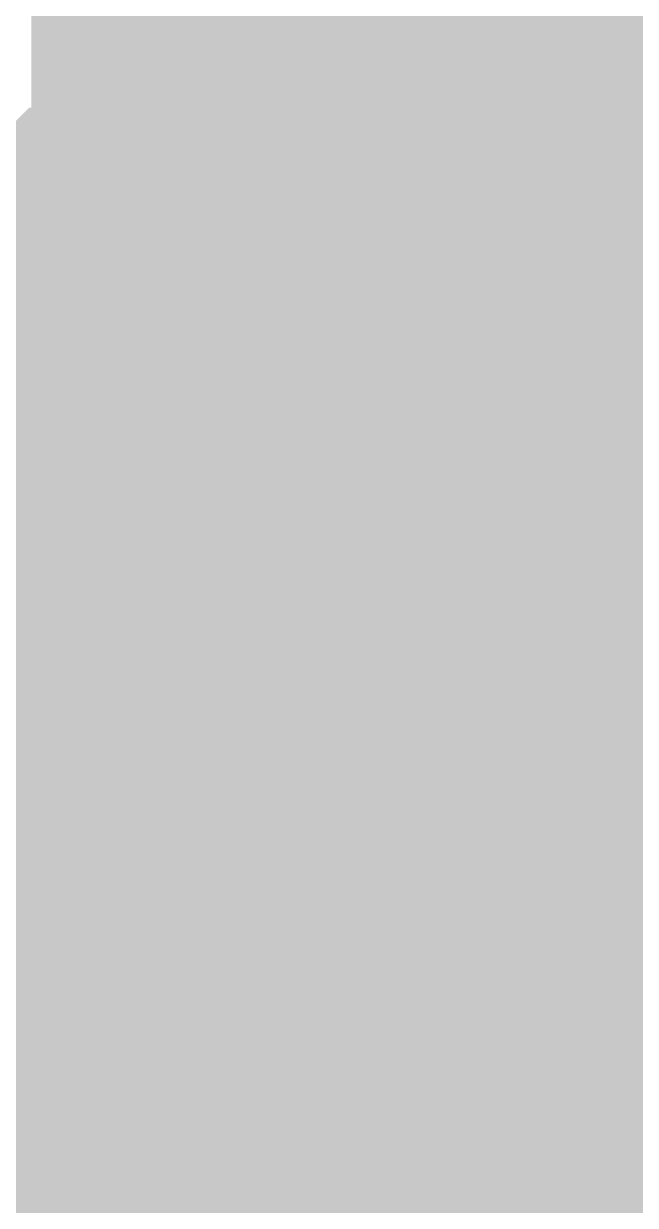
# Model space of a CAD drawing. Header units: inches. Extents: x 0 to 841, y 0 to 594.
# Drawn here: x 789.639 to 790.217, y 552.326 to 553.443 of the extents above; entities that cross this region are included whole.
import ezdxf

# ---------------------------------------------------------------- set-up
doc = ezdxf.new("R2010")
doc.units = ezdxf.units.IN
doc.layers.add('Sheet', color=255, linetype='Continuous')

msp = doc.modelspace()

# ---------------------------------------------------------------- linework, layer by layer
at = {"layer": 'Sheet'}
for points in [[(790.0208, 557.9755, 0.7493, 0.7493, 0), (790.0208, 552.4955, 0.7493, 0.7493, 0)], [(790.0208, 557.4814, 0.2997, 0.2997, 0), (790.0208, 552.4955, 0.2997, 0.2997, 0)], [(789.4818, 553.0345, 0.2997, 0.2997, 0), (789.5267, 553.0794, 0.2997, 0.2997, 0), (789.5716, 553.1243, 0.2997, 0.2997, 0), (789.5716, 553.1243, 0.2997, 0.2997, 0), (789.6165, 553.1243, 0.2997, 0.2997, 0), (789.6615, 553.1692, 0.2997, 0.2997, 0), (789.6615, 553.1692, 0.2997, 0.2997, 0), (789.7064, 553.2142, 0.2997, 0.2997, 0), (789.7513, 553.2142, 0.2997, 0.2997, 0), (789.7962, 553.2142, 0.2997, 0.2997, 0), (789.8411, 553.2142, 0.2997, 0.2997, 0), (789.8411, 553.2591, 0.2997, 0.2997, 0), (789.886, 553.2591, 0.2997, 0.2997, 0), (789.9309, 553.2591, 0.2997, 0.2997, 0), (789.9759, 553.2591, 0.2997, 0.2997, 0), (790.0208, 553.2591, 0.2997, 0.2997, 0)], [(789.4818, 553.0345, 0.2997, 0.2997, 0), (789.5267, 553.0794, 0.2997, 0.2997, 0), (789.5716, 553.1243, 0.2997, 0.2997, 0), (789.5716, 553.1243, 0.2997, 0.2997, 0), (789.6165, 553.1243, 0.2997, 0.2997, 0), (789.6615, 553.1692, 0.2997, 0.2997, 0), (789.6615, 553.1692, 0.2997, 0.2997, 0), (789.7064, 553.2142, 0.2997, 0.2997, 0), (789.7513, 553.2142, 0.2997, 0.2997, 0), (789.7962, 553.2142, 0.2997, 0.2997, 0), (789.8411, 553.2142, 0.2997, 0.2997, 0), (789.8411, 553.2591, 0.2997, 0.2997, 0), (789.886, 553.2591, 0.2997, 0.2997, 0), (789.9309, 553.2591, 0.2997, 0.2997, 0), (789.9759, 553.2591, 0.2997, 0.2997, 0), (790.0208, 553.2591, 0.2997, 0.2997, 0)], [(789.4818, 553.0345, 0.2997, 0.2997, 0), (789.5267, 553.0794, 0.2997, 0.2997, 0), (789.5716, 553.1243, 0.2997, 0.2997, 0), (789.5716, 553.1243, 0.2997, 0.2997, 0), (789.6165, 553.1243, 0.2997, 0.2997, 0), (789.6615, 553.1692, 0.2997, 0.2997, 0), (789.6615, 553.1692, 0.2997, 0.2997, 0), (789.7064, 553.2142, 0.2997, 0.2997, 0), (789.7513, 553.2142, 0.2997, 0.2997, 0), (789.7962, 553.2142, 0.2997, 0.2997, 0), (789.8411, 553.2142, 0.2997, 0.2997, 0), (789.8411, 553.2591, 0.2997, 0.2997, 0), (789.886, 553.2591, 0.2997, 0.2997, 0), (789.9309, 553.2591, 0.2997, 0.2997, 0), (789.9759, 553.2591, 0.2997, 0.2997, 0), (790.0208, 553.2591, 0.2997, 0.2997, 0)], [(789.4818, 553.0345, 0.2997, 0.2997, 0), (789.5267, 553.0794, 0.2997, 0.2997, 0), (789.5716, 553.1243, 0.2997, 0.2997, 0), (789.5716, 553.1243, 0.2997, 0.2997, 0), (789.6165, 553.1243, 0.2997, 0.2997, 0), (789.6615, 553.1692, 0.2997, 0.2997, 0), (789.6615, 553.1692, 0.2997, 0.2997, 0), (789.7064, 553.2142, 0.2997, 0.2997, 0), (789.7513, 553.2142, 0.2997, 0.2997, 0), (789.7962, 553.2142, 0.2997, 0.2997, 0), (789.8411, 553.2142, 0.2997, 0.2997, 0), (789.8411, 553.2591, 0.2997, 0.2997, 0), (789.886, 553.2591, 0.2997, 0.2997, 0), (789.9309, 553.2591, 0.2997, 0.2997, 0), (789.9759, 553.2591, 0.2997, 0.2997, 0), (790.0208, 553.2591, 0.2997, 0.2997, 0)], [(789.4818, 553.0345, 0.2997, 0.2997, 0), (789.5267, 553.0794, 0.2997, 0.2997, 0), (789.5716, 553.1243, 0.2997, 0.2997, 0), (789.5716, 553.1243, 0.2997, 0.2997, 0), (789.6165, 553.1243, 0.2997, 0.2997, 0), (789.6615, 553.1692, 0.2997, 0.2997, 0), (789.6615, 553.1692, 0.2997, 0.2997, 0), (789.7064, 553.2142, 0.2997, 0.2997, 0), (789.7513, 553.2142, 0.2997, 0.2997, 0), (789.7962, 553.2142, 0.2997, 0.2997, 0), (789.8411, 553.2142, 0.2997, 0.2997, 0), (789.8411, 553.2591, 0.2997, 0.2997, 0), (789.886, 553.2591, 0.2997, 0.2997, 0), (789.9309, 553.2591, 0.2997, 0.2997, 0), (789.9759, 553.2591, 0.2997, 0.2997, 0), (790.0208, 553.2591, 0.2997, 0.2997, 0)], [(789.4818, 553.0345, 0.2997, 0.2997, 0), (789.5267, 553.0794, 0.2997, 0.2997, 0), (789.5716, 553.1243, 0.2997, 0.2997, 0), (789.5716, 553.1243, 0.2997, 0.2997, 0), (789.6165, 553.1243, 0.2997, 0.2997, 0), (789.6615, 553.1692, 0.2997, 0.2997, 0), (789.6615, 553.1692, 0.2997, 0.2997, 0), (789.7064, 553.2142, 0.2997, 0.2997, 0), (789.7513, 553.2142, 0.2997, 0.2997, 0), (789.7962, 553.2142, 0.2997, 0.2997, 0), (789.8411, 553.2142, 0.2997, 0.2997, 0), (789.8411, 553.2591, 0.2997, 0.2997, 0), (789.886, 553.2591, 0.2997, 0.2997, 0), (789.9309, 553.2591, 0.2997, 0.2997, 0), (789.9759, 553.2591, 0.2997, 0.2997, 0), (790.0208, 553.2591, 0.2997, 0.2997, 0)], [(790.0208, 553.2591, 0.2997, 0.2997, 0), (790.0208, 553.2591, 0.2997, 0.2997, 0)], [(790.0208, 553.2591, 0.2997, 0.2997, 0), (790.0657, 553.2591, 0.2997, 0.2997, 0), (790.1106, 553.2591, 0.2997, 0.2997, 0), (790.1106, 553.2591, 0.2997, 0.2997, 0), (790.1555, 553.2591, 0.2997, 0.2997, 0), (790.2004, 553.2142, 0.2997, 0.2997, 0), (790.2454, 553.2142, 0.2997, 0.2997, 0), (790.2903, 553.2142, 0.2997, 0.2997, 0), (790.2903, 553.2142, 0.2997, 0.2997, 0), (790.3352, 553.1692, 0.2997, 0.2997, 0), (790.3801, 553.1692, 0.2997, 0.2997, 0)], [(790.0208, 553.2591, 0.2997, 0.2997, 0), (790.0208, 553.2591, 0.2997, 0.2997, 0)], [(790.0208, 553.2591, 0.2997, 0.2997, 0), (790.0657, 553.2591, 0.2997, 0.2997, 0), (790.1106, 553.2591, 0.2997, 0.2997, 0), (790.1106, 553.2591, 0.2997, 0.2997, 0), (790.1555, 553.2591, 0.2997, 0.2997, 0), (790.2004, 553.2142, 0.2997, 0.2997, 0), (790.2454, 553.2142, 0.2997, 0.2997, 0), (790.2903, 553.2142, 0.2997, 0.2997, 0), (790.2903, 553.2142, 0.2997, 0.2997, 0), (790.3352, 553.1692, 0.2997, 0.2997, 0), (790.3801, 553.1692, 0.2997, 0.2997, 0)], [(790.0208, 553.2591, 0.2997, 0.2997, 0), (790.0208, 553.2591, 0.2997, 0.2997, 0)], [(790.0208, 553.2591, 0.2997, 0.2997, 0), (790.0657, 553.2591, 0.2997, 0.2997, 0), (790.1106, 553.2591, 0.2997, 0.2997, 0), (790.1106, 553.2591, 0.2997, 0.2997, 0), (790.1555, 553.2591, 0.2997, 0.2997, 0), (790.2004, 553.2142, 0.2997, 0.2997, 0), (790.2454, 553.2142, 0.2997, 0.2997, 0), (790.2903, 553.2142, 0.2997, 0.2997, 0), (790.2903, 553.2142, 0.2997, 0.2997, 0), (790.3352, 553.1692, 0.2997, 0.2997, 0), (790.3801, 553.1692, 0.2997, 0.2997, 0)], [(790.0208, 553.2591, 0.2997, 0.2997, 0), (790.0208, 553.2591, 0.2997, 0.2997, 0)], [(790.0208, 553.2591, 0.2997, 0.2997, 0), (790.0657, 553.2591, 0.2997, 0.2997, 0), (790.1106, 553.2591, 0.2997, 0.2997, 0), (790.1106, 553.2591, 0.2997, 0.2997, 0), (790.1555, 553.2591, 0.2997, 0.2997, 0), (790.2004, 553.2142, 0.2997, 0.2997, 0), (790.2454, 553.2142, 0.2997, 0.2997, 0), (790.2903, 553.2142, 0.2997, 0.2997, 0), (790.2903, 553.2142, 0.2997, 0.2997, 0), (790.3352, 553.1692, 0.2997, 0.2997, 0), (790.3801, 553.1692, 0.2997, 0.2997, 0)], [(790.0208, 553.2591, 0.2997, 0.2997, 0), (790.0208, 553.2591, 0.2997, 0.2997, 0)], [(790.0208, 553.2591, 0.2997, 0.2997, 0), (790.0657, 553.2591, 0.2997, 0.2997, 0), (790.1106, 553.2591, 0.2997, 0.2997, 0), (790.1106, 553.2591, 0.2997, 0.2997, 0), (790.1555, 553.2591, 0.2997, 0.2997, 0), (790.2004, 553.2142, 0.2997, 0.2997, 0), (790.2454, 553.2142, 0.2997, 0.2997, 0), (790.2903, 553.2142, 0.2997, 0.2997, 0), (790.2903, 553.2142, 0.2997, 0.2997, 0), (790.3352, 553.1692, 0.2997, 0.2997, 0), (790.3801, 553.1692, 0.2997, 0.2997, 0)], [(790.0208, 553.2591, 0.2997, 0.2997, 0), (790.0208, 553.2591, 0.2997, 0.2997, 0)], [(790.0208, 553.2591, 0.2997, 0.2997, 0), (790.0657, 553.2591, 0.2997, 0.2997, 0), (790.1106, 553.2591, 0.2997, 0.2997, 0), (790.1106, 553.2591, 0.2997, 0.2997, 0), (790.1555, 553.2591, 0.2997, 0.2997, 0), (790.2004, 553.2142, 0.2997, 0.2997, 0), (790.2454, 553.2142, 0.2997, 0.2997, 0), (790.2903, 553.2142, 0.2997, 0.2997, 0), (790.2903, 553.2142, 0.2997, 0.2997, 0), (790.3352, 553.1692, 0.2997, 0.2997, 0), (790.3801, 553.1692, 0.2997, 0.2997, 0)], [(789.5716, 553.1243, 0.0991, 0.0991, 0), (789.6165, 553.1243, 0.0991, 0.0991, 0), (789.6615, 553.1692, 0.0991, 0.0991, 0), (789.6615, 553.1692, 0.0991, 0.0991, 0), (789.7064, 553.2142, 0.0991, 0.0991, 0), (789.7513, 553.2142, 0.0991, 0.0991, 0), (789.7962, 553.2142, 0.0991, 0.0991, 0), (789.8411, 553.2142, 0.0991, 0.0991, 0), (789.8411, 553.2591, 0.0991, 0.0991, 0), (789.886, 553.2591, 0.0991, 0.0991, 0), (789.9309, 553.2591, 0.0991, 0.0991, 0), (789.9759, 553.2591, 0.0991, 0.0991, 0), (790.0208, 553.2591, 0.0991, 0.0991, 0)], [(789.5716, 553.1243, 0.0991, 0.0991, 0), (789.6165, 553.1243, 0.0991, 0.0991, 0), (789.6615, 553.1692, 0.0991, 0.0991, 0), (789.6615, 553.1692, 0.0991, 0.0991, 0), (789.7064, 553.2142, 0.0991, 0.0991, 0), (789.7513, 553.2142, 0.0991, 0.0991, 0), (789.7962, 553.2142, 0.0991, 0.0991, 0), (789.8411, 553.2142, 0.0991, 0.0991, 0), (789.8411, 553.2591, 0.0991, 0.0991, 0), (789.886, 553.2591, 0.0991, 0.0991, 0), (789.9309, 553.2591, 0.0991, 0.0991, 0), (789.9759, 553.2591, 0.0991, 0.0991, 0), (790.0208, 553.2591, 0.0991, 0.0991, 0)], [(789.5716, 553.1243, 0.0991, 0.0991, 0), (789.6165, 553.1243, 0.0991, 0.0991, 0), (789.6615, 553.1692, 0.0991, 0.0991, 0), (789.6615, 553.1692, 0.0991, 0.0991, 0), (789.7064, 553.2142, 0.0991, 0.0991, 0), (789.7513, 553.2142, 0.0991, 0.0991, 0), (789.7962, 553.2142, 0.0991, 0.0991, 0), (789.8411, 553.2142, 0.0991, 0.0991, 0), (789.8411, 553.2591, 0.0991, 0.0991, 0), (789.886, 553.2591, 0.0991, 0.0991, 0), (789.9309, 553.2591, 0.0991, 0.0991, 0), (789.9759, 553.2591, 0.0991, 0.0991, 0), (790.0208, 553.2591, 0.0991, 0.0991, 0)], [(789.5716, 553.1243, 0.0991, 0.0991, 0), (789.6165, 553.1243, 0.0991, 0.0991, 0), (789.6615, 553.1692, 0.0991, 0.0991, 0), (789.6615, 553.1692, 0.0991, 0.0991, 0), (789.7064, 553.2142, 0.0991, 0.0991, 0), (789.7513, 553.2142, 0.0991, 0.0991, 0), (789.7962, 553.2142, 0.0991, 0.0991, 0), (789.8411, 553.2142, 0.0991, 0.0991, 0), (789.8411, 553.2591, 0.0991, 0.0991, 0), (789.886, 553.2591, 0.0991, 0.0991, 0), (789.9309, 553.2591, 0.0991, 0.0991, 0), (789.9759, 553.2591, 0.0991, 0.0991, 0), (790.0208, 553.2591, 0.0991, 0.0991, 0)], [(789.5716, 553.1243, 0.0991, 0.0991, 0), (789.6165, 553.1243, 0.0991, 0.0991, 0), (789.6615, 553.1692, 0.0991, 0.0991, 0), (789.6615, 553.1692, 0.0991, 0.0991, 0), (789.7064, 553.2142, 0.0991, 0.0991, 0), (789.7513, 553.2142, 0.0991, 0.0991, 0), (789.7962, 553.2142, 0.0991, 0.0991, 0), (789.8411, 553.2142, 0.0991, 0.0991, 0), (789.8411, 553.2591, 0.0991, 0.0991, 0), (789.886, 553.2591, 0.0991, 0.0991, 0), (789.9309, 553.2591, 0.0991, 0.0991, 0), (789.9759, 553.2591, 0.0991, 0.0991, 0), (790.0208, 553.2591, 0.0991, 0.0991, 0)], [(789.5716, 553.1243, 0.0991, 0.0991, 0), (789.6165, 553.1243, 0.0991, 0.0991, 0), (789.6615, 553.1692, 0.0991, 0.0991, 0), (789.6615, 553.1692, 0.0991, 0.0991, 0), (789.7064, 553.2142, 0.0991, 0.0991, 0), (789.7513, 553.2142, 0.0991, 0.0991, 0), (789.7962, 553.2142, 0.0991, 0.0991, 0), (789.8411, 553.2142, 0.0991, 0.0991, 0), (789.8411, 553.2591, 0.0991, 0.0991, 0), (789.886, 553.2591, 0.0991, 0.0991, 0), (789.9309, 553.2591, 0.0991, 0.0991, 0), (789.9759, 553.2591, 0.0991, 0.0991, 0), (790.0208, 553.2591, 0.0991, 0.0991, 0)], [(790.0208, 553.2591, 0.0991, 0.0991, 0), (790.0208, 553.2591, 0.0991, 0.0991, 0)], [(790.0208, 553.2591, 0.0991, 0.0991, 0), (790.0657, 553.2591, 0.0991, 0.0991, 0), (790.1106, 553.2591, 0.0991, 0.0991, 0), (790.1106, 553.2591, 0.0991, 0.0991, 0), (790.1555, 553.2591, 0.0991, 0.0991, 0), (790.2004, 553.2142, 0.0991, 0.0991, 0), (790.2454, 553.2142, 0.0991, 0.0991, 0), (790.2903, 553.2142, 0.0991, 0.0991, 0)], [(790.0208, 553.2591, 0.0991, 0.0991, 0), (790.0208, 553.2591, 0.0991, 0.0991, 0)], [(790.0208, 553.2591, 0.0991, 0.0991, 0), (790.0657, 553.2591, 0.0991, 0.0991, 0), (790.1106, 553.2591, 0.0991, 0.0991, 0), (790.1106, 553.2591, 0.0991, 0.0991, 0), (790.1555, 553.2591, 0.0991, 0.0991, 0), (790.2004, 553.2142, 0.0991, 0.0991, 0), (790.2454, 553.2142, 0.0991, 0.0991, 0), (790.2903, 553.2142, 0.0991, 0.0991, 0)], [(790.0208, 553.2591, 0.0991, 0.0991, 0), (790.0208, 553.2591, 0.0991, 0.0991, 0)], [(790.0208, 553.2591, 0.0991, 0.0991, 0), (790.0657, 553.2591, 0.0991, 0.0991, 0), (790.1106, 553.2591, 0.0991, 0.0991, 0), (790.1106, 553.2591, 0.0991, 0.0991, 0), (790.1555, 553.2591, 0.0991, 0.0991, 0), (790.2004, 553.2142, 0.0991, 0.0991, 0), (790.2454, 553.2142, 0.0991, 0.0991, 0), (790.2903, 553.2142, 0.0991, 0.0991, 0)], [(790.0208, 553.2591, 0.0991, 0.0991, 0), (790.0208, 553.2591, 0.0991, 0.0991, 0)], [(790.0208, 553.2591, 0.0991, 0.0991, 0), (790.0657, 553.2591, 0.0991, 0.0991, 0), (790.1106, 553.2591, 0.0991, 0.0991, 0), (790.1106, 553.2591, 0.0991, 0.0991, 0), (790.1555, 553.2591, 0.0991, 0.0991, 0), (790.2004, 553.2142, 0.0991, 0.0991, 0), (790.2454, 553.2142, 0.0991, 0.0991, 0), (790.2903, 553.2142, 0.0991, 0.0991, 0)], [(790.0208, 553.2591, 0.0991, 0.0991, 0), (790.0208, 553.2591, 0.0991, 0.0991, 0)], [(790.0208, 553.2591, 0.0991, 0.0991, 0), (790.0657, 553.2591, 0.0991, 0.0991, 0), (790.1106, 553.2591, 0.0991, 0.0991, 0), (790.1106, 553.2591, 0.0991, 0.0991, 0), (790.1555, 553.2591, 0.0991, 0.0991, 0), (790.2004, 553.2142, 0.0991, 0.0991, 0), (790.2454, 553.2142, 0.0991, 0.0991, 0), (790.2903, 553.2142, 0.0991, 0.0991, 0)], [(790.0208, 553.2591, 0.0991, 0.0991, 0), (790.0208, 553.2591, 0.0991, 0.0991, 0)], [(790.0208, 553.2591, 0.0991, 0.0991, 0), (790.0657, 553.2591, 0.0991, 0.0991, 0), (790.1106, 553.2591, 0.0991, 0.0991, 0), (790.1106, 553.2591, 0.0991, 0.0991, 0), (790.1555, 553.2591, 0.0991, 0.0991, 0), (790.2004, 553.2142, 0.0991, 0.0991, 0), (790.2454, 553.2142, 0.0991, 0.0991, 0), (790.2903, 553.2142, 0.0991, 0.0991, 0)], [(789.4818, 552.6302, 0.2997, 0.2997, 0), (789.5267, 552.6302, 0.2997, 0.2997, 0), (789.5267, 552.6751, 0.2997, 0.2997, 0), (789.5267, 552.6751, 0.2997, 0.2997, 0), (789.5267, 552.7201, 0.2997, 0.2997, 0), (789.5267, 552.7201, 0.2997, 0.2997, 0), (789.5716, 552.765, 0.2997, 0.2997, 0), (789.5716, 552.765, 0.2997, 0.2997, 0), (789.5716, 552.8099, 0.2997, 0.2997, 0), (789.6165, 552.8099, 0.2997, 0.2997, 0), (789.6165, 552.8099, 0.2997, 0.2997, 0), (789.6165, 552.8548, 0.2997, 0.2997, 0), (789.6615, 552.8548, 0.2997, 0.2997, 0), (789.6615, 552.8548, 0.2997, 0.2997, 0), (789.7064, 552.8997, 0.2997, 0.2997, 0), (789.7064, 552.8997, 0.2997, 0.2997, 0), (789.7513, 552.8997, 0.2997, 0.2997, 0), (789.7513, 552.9446, 0.2997, 0.2997, 0), (789.7962, 552.9446, 0.2997, 0.2997, 0), (789.7962, 552.9446, 0.2997, 0.2997, 0), (789.8411, 552.9446, 0.2997, 0.2997, 0), (789.8411, 552.9446, 0.2997, 0.2997, 0), (789.886, 552.9896, 0.2997, 0.2997, 0), (789.886, 552.9896, 0.2997, 0.2997, 0), (789.9309, 552.9896, 0.2997, 0.2997, 0), (789.9759, 552.9896, 0.2997, 0.2997, 0), (789.9759, 552.9896, 0.2997, 0.2997, 0), (790.0208, 552.9896, 0.2997, 0.2997, 0)], [(789.4818, 552.6302, 0.2997, 0.2997, 0), (789.5267, 552.6302, 0.2997, 0.2997, 0), (789.5267, 552.6751, 0.2997, 0.2997, 0), (789.5267, 552.6751, 0.2997, 0.2997, 0), (789.5267, 552.7201, 0.2997, 0.2997, 0), (789.5267, 552.7201, 0.2997, 0.2997, 0), (789.5716, 552.765, 0.2997, 0.2997, 0), (789.5716, 552.765, 0.2997, 0.2997, 0), (789.5716, 552.8099, 0.2997, 0.2997, 0), (789.6165, 552.8099, 0.2997, 0.2997, 0), (789.6165, 552.8099, 0.2997, 0.2997, 0), (789.6165, 552.8548, 0.2997, 0.2997, 0), (789.6615, 552.8548, 0.2997, 0.2997, 0), (789.6615, 552.8548, 0.2997, 0.2997, 0), (789.7064, 552.8997, 0.2997, 0.2997, 0), (789.7064, 552.8997, 0.2997, 0.2997, 0), (789.7513, 552.8997, 0.2997, 0.2997, 0), (789.7513, 552.9446, 0.2997, 0.2997, 0), (789.7962, 552.9446, 0.2997, 0.2997, 0), (789.7962, 552.9446, 0.2997, 0.2997, 0), (789.8411, 552.9446, 0.2997, 0.2997, 0), (789.8411, 552.9446, 0.2997, 0.2997, 0), (789.886, 552.9896, 0.2997, 0.2997, 0), (789.886, 552.9896, 0.2997, 0.2997, 0), (789.9309, 552.9896, 0.2997, 0.2997, 0), (789.9759, 552.9896, 0.2997, 0.2997, 0), (789.9759, 552.9896, 0.2997, 0.2997, 0), (790.0208, 552.9896, 0.2997, 0.2997, 0)], [(789.4818, 552.6302, 0.2997, 0.2997, 0), (789.5267, 552.6302, 0.2997, 0.2997, 0), (789.5267, 552.6751, 0.2997, 0.2997, 0), (789.5267, 552.6751, 0.2997, 0.2997, 0), (789.5267, 552.7201, 0.2997, 0.2997, 0), (789.5267, 552.7201, 0.2997, 0.2997, 0), (789.5716, 552.765, 0.2997, 0.2997, 0), (789.5716, 552.765, 0.2997, 0.2997, 0), (789.5716, 552.8099, 0.2997, 0.2997, 0), (789.6165, 552.8099, 0.2997, 0.2997, 0), (789.6165, 552.8099, 0.2997, 0.2997, 0), (789.6165, 552.8548, 0.2997, 0.2997, 0), (789.6615, 552.8548, 0.2997, 0.2997, 0), (789.6615, 552.8548, 0.2997, 0.2997, 0), (789.7064, 552.8997, 0.2997, 0.2997, 0), (789.7064, 552.8997, 0.2997, 0.2997, 0), (789.7513, 552.8997, 0.2997, 0.2997, 0), (789.7513, 552.9446, 0.2997, 0.2997, 0), (789.7962, 552.9446, 0.2997, 0.2997, 0), (789.7962, 552.9446, 0.2997, 0.2997, 0), (789.8411, 552.9446, 0.2997, 0.2997, 0), (789.8411, 552.9446, 0.2997, 0.2997, 0), (789.886, 552.9896, 0.2997, 0.2997, 0), (789.886, 552.9896, 0.2997, 0.2997, 0), (789.9309, 552.9896, 0.2997, 0.2997, 0), (789.9759, 552.9896, 0.2997, 0.2997, 0), (789.9759, 552.9896, 0.2997, 0.2997, 0), (790.0208, 552.9896, 0.2997, 0.2997, 0)], [(789.4818, 552.6302, 0.2997, 0.2997, 0), (789.5267, 552.6302, 0.2997, 0.2997, 0), (789.5267, 552.6751, 0.2997, 0.2997, 0), (789.5267, 552.6751, 0.2997, 0.2997, 0), (789.5267, 552.7201, 0.2997, 0.2997, 0), (789.5267, 552.7201, 0.2997, 0.2997, 0), (789.5716, 552.765, 0.2997, 0.2997, 0), (789.5716, 552.765, 0.2997, 0.2997, 0), (789.5716, 552.8099, 0.2997, 0.2997, 0), (789.6165, 552.8099, 0.2997, 0.2997, 0), (789.6165, 552.8099, 0.2997, 0.2997, 0), (789.6165, 552.8548, 0.2997, 0.2997, 0), (789.6615, 552.8548, 0.2997, 0.2997, 0), (789.6615, 552.8548, 0.2997, 0.2997, 0), (789.7064, 552.8997, 0.2997, 0.2997, 0), (789.7064, 552.8997, 0.2997, 0.2997, 0), (789.7513, 552.8997, 0.2997, 0.2997, 0), (789.7513, 552.9446, 0.2997, 0.2997, 0), (789.7962, 552.9446, 0.2997, 0.2997, 0), (789.7962, 552.9446, 0.2997, 0.2997, 0), (789.8411, 552.9446, 0.2997, 0.2997, 0), (789.8411, 552.9446, 0.2997, 0.2997, 0), (789.886, 552.9896, 0.2997, 0.2997, 0), (789.886, 552.9896, 0.2997, 0.2997, 0), (789.9309, 552.9896, 0.2997, 0.2997, 0), (789.9759, 552.9896, 0.2997, 0.2997, 0), (789.9759, 552.9896, 0.2997, 0.2997, 0), (790.0208, 552.9896, 0.2997, 0.2997, 0)], [(790.0208, 552.9896, 0.2997, 0.2997, 0), (790.0208, 552.9896, 0.2997, 0.2997, 0)], [(790.0208, 552.9896, 0.2997, 0.2997, 0), (790.0657, 552.9896, 0.2997, 0.2997, 0), (790.0657, 552.9896, 0.2997, 0.2997, 0), (790.1106, 552.9896, 0.2997, 0.2997, 0), (790.1106, 552.9896, 0.2997, 0.2997, 0), (790.1555, 552.9896, 0.2997, 0.2997, 0), (790.1555, 552.9446, 0.2997, 0.2997, 0), (790.2004, 552.9446, 0.2997, 0.2997, 0), (790.2004, 552.9446, 0.2997, 0.2997, 0), (790.2454, 552.9446, 0.2997, 0.2997, 0), (790.2454, 552.9446, 0.2997, 0.2997, 0), (790.2903, 552.8997, 0.2997, 0.2997, 0), (790.2903, 552.8997, 0.2997, 0.2997, 0), (790.3352, 552.8997, 0.2997, 0.2997, 0), (790.3352, 552.8548, 0.2997, 0.2997, 0), (790.3352, 552.8548, 0.2997, 0.2997, 0), (790.3801, 552.8548, 0.2997, 0.2997, 0)], [(790.0208, 552.9896, 0.2997, 0.2997, 0), (790.0208, 552.9896, 0.2997, 0.2997, 0)], [(790.0208, 552.9896, 0.2997, 0.2997, 0), (790.0657, 552.9896, 0.2997, 0.2997, 0), (790.0657, 552.9896, 0.2997, 0.2997, 0), (790.1106, 552.9896, 0.2997, 0.2997, 0), (790.1106, 552.9896, 0.2997, 0.2997, 0), (790.1555, 552.9896, 0.2997, 0.2997, 0), (790.1555, 552.9446, 0.2997, 0.2997, 0), (790.2004, 552.9446, 0.2997, 0.2997, 0), (790.2004, 552.9446, 0.2997, 0.2997, 0), (790.2454, 552.9446, 0.2997, 0.2997, 0), (790.2454, 552.9446, 0.2997, 0.2997, 0), (790.2903, 552.8997, 0.2997, 0.2997, 0), (790.2903, 552.8997, 0.2997, 0.2997, 0), (790.3352, 552.8997, 0.2997, 0.2997, 0), (790.3352, 552.8548, 0.2997, 0.2997, 0), (790.3352, 552.8548, 0.2997, 0.2997, 0), (790.3801, 552.8548, 0.2997, 0.2997, 0)], [(790.0208, 552.9896, 0.2997, 0.2997, 0), (790.0208, 552.9896, 0.2997, 0.2997, 0)], [(790.0208, 552.9896, 0.2997, 0.2997, 0), (790.0657, 552.9896, 0.2997, 0.2997, 0), (790.0657, 552.9896, 0.2997, 0.2997, 0), (790.1106, 552.9896, 0.2997, 0.2997, 0), (790.1106, 552.9896, 0.2997, 0.2997, 0), (790.1555, 552.9896, 0.2997, 0.2997, 0), (790.1555, 552.9446, 0.2997, 0.2997, 0), (790.2004, 552.9446, 0.2997, 0.2997, 0), (790.2004, 552.9446, 0.2997, 0.2997, 0), (790.2454, 552.9446, 0.2997, 0.2997, 0), (790.2454, 552.9446, 0.2997, 0.2997, 0), (790.2903, 552.8997, 0.2997, 0.2997, 0), (790.2903, 552.8997, 0.2997, 0.2997, 0), (790.3352, 552.8997, 0.2997, 0.2997, 0), (790.3352, 552.8548, 0.2997, 0.2997, 0), (790.3352, 552.8548, 0.2997, 0.2997, 0), (790.3801, 552.8548, 0.2997, 0.2997, 0)], [(790.0208, 552.9896, 0.2997, 0.2997, 0), (790.0208, 552.9896, 0.2997, 0.2997, 0)], [(790.0208, 552.9896, 0.2997, 0.2997, 0), (790.0657, 552.9896, 0.2997, 0.2997, 0), (790.0657, 552.9896, 0.2997, 0.2997, 0), (790.1106, 552.9896, 0.2997, 0.2997, 0), (790.1106, 552.9896, 0.2997, 0.2997, 0), (790.1555, 552.9896, 0.2997, 0.2997, 0), (790.1555, 552.9446, 0.2997, 0.2997, 0), (790.2004, 552.9446, 0.2997, 0.2997, 0), (790.2004, 552.9446, 0.2997, 0.2997, 0), (790.2454, 552.9446, 0.2997, 0.2997, 0), (790.2454, 552.9446, 0.2997, 0.2997, 0), (790.2903, 552.8997, 0.2997, 0.2997, 0), (790.2903, 552.8997, 0.2997, 0.2997, 0), (790.3352, 552.8997, 0.2997, 0.2997, 0), (790.3352, 552.8548, 0.2997, 0.2997, 0), (790.3352, 552.8548, 0.2997, 0.2997, 0), (790.3801, 552.8548, 0.2997, 0.2997, 0)], [(789.5716, 552.8099, 0.0991, 0.0991, 0), (789.6165, 552.8099, 0.0991, 0.0991, 0), (789.6165, 552.8099, 0.0991, 0.0991, 0), (789.6165, 552.8548, 0.0991, 0.0991, 0), (789.6615, 552.8548, 0.0991, 0.0991, 0), (789.6615, 552.8548, 0.0991, 0.0991, 0), (789.7064, 552.8997, 0.0991, 0.0991, 0), (789.7064, 552.8997, 0.0991, 0.0991, 0), (789.7513, 552.8997, 0.0991, 0.0991, 0), (789.7513, 552.9446, 0.0991, 0.0991, 0), (789.7962, 552.9446, 0.0991, 0.0991, 0), (789.7962, 552.9446, 0.0991, 0.0991, 0), (789.8411, 552.9446, 0.0991, 0.0991, 0), (789.8411, 552.9446, 0.0991, 0.0991, 0), (789.886, 552.9896, 0.0991, 0.0991, 0), (789.886, 552.9896, 0.0991, 0.0991, 0), (789.9309, 552.9896, 0.0991, 0.0991, 0), (789.9759, 552.9896, 0.0991, 0.0991, 0), (789.9759, 552.9896, 0.0991, 0.0991, 0), (790.0208, 552.9896, 0.0991, 0.0991, 0)], [(789.5716, 552.8099, 0.0991, 0.0991, 0), (789.6165, 552.8099, 0.0991, 0.0991, 0), (789.6165, 552.8099, 0.0991, 0.0991, 0), (789.6165, 552.8548, 0.0991, 0.0991, 0), (789.6615, 552.8548, 0.0991, 0.0991, 0), (789.6615, 552.8548, 0.0991, 0.0991, 0), (789.7064, 552.8997, 0.0991, 0.0991, 0), (789.7064, 552.8997, 0.0991, 0.0991, 0), (789.7513, 552.8997, 0.0991, 0.0991, 0), (789.7513, 552.9446, 0.0991, 0.0991, 0), (789.7962, 552.9446, 0.0991, 0.0991, 0), (789.7962, 552.9446, 0.0991, 0.0991, 0), (789.8411, 552.9446, 0.0991, 0.0991, 0), (789.8411, 552.9446, 0.0991, 0.0991, 0), (789.886, 552.9896, 0.0991, 0.0991, 0), (789.886, 552.9896, 0.0991, 0.0991, 0), (789.9309, 552.9896, 0.0991, 0.0991, 0), (789.9759, 552.9896, 0.0991, 0.0991, 0), (789.9759, 552.9896, 0.0991, 0.0991, 0), (790.0208, 552.9896, 0.0991, 0.0991, 0)], [(789.5716, 552.8099, 0.0991, 0.0991, 0), (789.6165, 552.8099, 0.0991, 0.0991, 0), (789.6165, 552.8099, 0.0991, 0.0991, 0), (789.6165, 552.8548, 0.0991, 0.0991, 0), (789.6615, 552.8548, 0.0991, 0.0991, 0), (789.6615, 552.8548, 0.0991, 0.0991, 0), (789.7064, 552.8997, 0.0991, 0.0991, 0), (789.7064, 552.8997, 0.0991, 0.0991, 0), (789.7513, 552.8997, 0.0991, 0.0991, 0), (789.7513, 552.9446, 0.0991, 0.0991, 0), (789.7962, 552.9446, 0.0991, 0.0991, 0), (789.7962, 552.9446, 0.0991, 0.0991, 0), (789.8411, 552.9446, 0.0991, 0.0991, 0), (789.8411, 552.9446, 0.0991, 0.0991, 0), (789.886, 552.9896, 0.0991, 0.0991, 0), (789.886, 552.9896, 0.0991, 0.0991, 0), (789.9309, 552.9896, 0.0991, 0.0991, 0), (789.9759, 552.9896, 0.0991, 0.0991, 0), (789.9759, 552.9896, 0.0991, 0.0991, 0), (790.0208, 552.9896, 0.0991, 0.0991, 0)], [(789.5716, 552.8099, 0.0991, 0.0991, 0), (789.6165, 552.8099, 0.0991, 0.0991, 0), (789.6165, 552.8099, 0.0991, 0.0991, 0), (789.6165, 552.8548, 0.0991, 0.0991, 0), (789.6615, 552.8548, 0.0991, 0.0991, 0), (789.6615, 552.8548, 0.0991, 0.0991, 0), (789.7064, 552.8997, 0.0991, 0.0991, 0), (789.7064, 552.8997, 0.0991, 0.0991, 0), (789.7513, 552.8997, 0.0991, 0.0991, 0), (789.7513, 552.9446, 0.0991, 0.0991, 0), (789.7962, 552.9446, 0.0991, 0.0991, 0), (789.7962, 552.9446, 0.0991, 0.0991, 0), (789.8411, 552.9446, 0.0991, 0.0991, 0), (789.8411, 552.9446, 0.0991, 0.0991, 0), (789.886, 552.9896, 0.0991, 0.0991, 0), (789.886, 552.9896, 0.0991, 0.0991, 0), (789.9309, 552.9896, 0.0991, 0.0991, 0), (789.9759, 552.9896, 0.0991, 0.0991, 0), (789.9759, 552.9896, 0.0991, 0.0991, 0), (790.0208, 552.9896, 0.0991, 0.0991, 0)], [(790.0208, 552.9896, 0.0991, 0.0991, 0), (790.0208, 552.9896, 0.0991, 0.0991, 0)], [(790.0208, 552.9896, 0.0991, 0.0991, 0), (790.0657, 552.9896, 0.0991, 0.0991, 0), (790.0657, 552.9896, 0.0991, 0.0991, 0), (790.1106, 552.9896, 0.0991, 0.0991, 0), (790.1106, 552.9896, 0.0991, 0.0991, 0), (790.1555, 552.9896, 0.0991, 0.0991, 0), (790.1555, 552.9446, 0.0991, 0.0991, 0), (790.2004, 552.9446, 0.0991, 0.0991, 0), (790.2004, 552.9446, 0.0991, 0.0991, 0), (790.2454, 552.9446, 0.0991, 0.0991, 0), (790.2454, 552.9446, 0.0991, 0.0991, 0), (790.2903, 552.8997, 0.0991, 0.0991, 0)], [(790.0208, 552.9896, 0.0991, 0.0991, 0), (790.0208, 552.9896, 0.0991, 0.0991, 0)], [(790.0208, 552.9896, 0.0991, 0.0991, 0), (790.0657, 552.9896, 0.0991, 0.0991, 0), (790.0657, 552.9896, 0.0991, 0.0991, 0), (790.1106, 552.9896, 0.0991, 0.0991, 0), (790.1106, 552.9896, 0.0991, 0.0991, 0), (790.1555, 552.9896, 0.0991, 0.0991, 0), (790.1555, 552.9446, 0.0991, 0.0991, 0), (790.2004, 552.9446, 0.0991, 0.0991, 0), (790.2004, 552.9446, 0.0991, 0.0991, 0), (790.2454, 552.9446, 0.0991, 0.0991, 0), (790.2454, 552.9446, 0.0991, 0.0991, 0), (790.2903, 552.8997, 0.0991, 0.0991, 0)], [(790.0208, 552.9896, 0.0991, 0.0991, 0), (790.0208, 552.9896, 0.0991, 0.0991, 0)], [(790.0208, 552.9896, 0.0991, 0.0991, 0), (790.0657, 552.9896, 0.0991, 0.0991, 0), (790.0657, 552.9896, 0.0991, 0.0991, 0), (790.1106, 552.9896, 0.0991, 0.0991, 0), (790.1106, 552.9896, 0.0991, 0.0991, 0), (790.1555, 552.9896, 0.0991, 0.0991, 0), (790.1555, 552.9446, 0.0991, 0.0991, 0), (790.2004, 552.9446, 0.0991, 0.0991, 0), (790.2004, 552.9446, 0.0991, 0.0991, 0), (790.2454, 552.9446, 0.0991, 0.0991, 0), (790.2454, 552.9446, 0.0991, 0.0991, 0), (790.2903, 552.8997, 0.0991, 0.0991, 0)], [(790.0208, 552.9896, 0.0991, 0.0991, 0), (790.0208, 552.9896, 0.0991, 0.0991, 0)], [(790.0208, 552.9896, 0.0991, 0.0991, 0), (790.0657, 552.9896, 0.0991, 0.0991, 0), (790.0657, 552.9896, 0.0991, 0.0991, 0), (790.1106, 552.9896, 0.0991, 0.0991, 0), (790.1106, 552.9896, 0.0991, 0.0991, 0), (790.1555, 552.9896, 0.0991, 0.0991, 0), (790.1555, 552.9446, 0.0991, 0.0991, 0), (790.2004, 552.9446, 0.0991, 0.0991, 0), (790.2004, 552.9446, 0.0991, 0.0991, 0), (790.2454, 552.9446, 0.0991, 0.0991, 0), (790.2454, 552.9446, 0.0991, 0.0991, 0), (790.2903, 552.8997, 0.0991, 0.0991, 0)], [(790.0208, 552.4955, 0.7493, 0.7493, 0), (752.5162, 552.4955, 0.7493, 0.7493, 0)], [(790.0208, 552.4955, 0.7493, 0.7493, 0), (790.0208, 546.9705, 0.7493, 0.7493, 0)], [(790.0208, 552.4955, 0.7493, 0.7493, 0), (790.0208, 552.4955, 0.7493, 0.7493, 0), (795.0064, 552.4955, 0.7493, 0.7493, 0)], [(790.0208, 547.4646, 0.2997, 0.2997, 0), (790.0208, 552.4955, 0.2997, 0.2997, 0)], [(789.6165, 552.1361, 0.2997, 0.2997, 0), (789.5716, 552.181, 0.2997, 0.2997, 0), (789.5716, 552.181, 0.2997, 0.2997, 0), (789.5716, 552.226, 0.2997, 0.2997, 0), (789.5267, 552.226, 0.2997, 0.2997, 0), (789.5267, 552.2709, 0.2997, 0.2997, 0), (789.5267, 552.2709, 0.2997, 0.2997, 0), (789.5267, 552.3158, 0.2997, 0.2997, 0), (789.5267, 552.3158, 0.2997, 0.2997, 0), (789.4818, 552.3607, 0.2997, 0.2997, 0)], [(789.6165, 552.1361, 0.2997, 0.2997, 0), (789.5716, 552.181, 0.2997, 0.2997, 0), (789.5716, 552.181, 0.2997, 0.2997, 0), (789.5716, 552.226, 0.2997, 0.2997, 0), (789.5267, 552.226, 0.2997, 0.2997, 0), (789.5267, 552.2709, 0.2997, 0.2997, 0), (789.5267, 552.2709, 0.2997, 0.2997, 0), (789.5267, 552.3158, 0.2997, 0.2997, 0), (789.5267, 552.3158, 0.2997, 0.2997, 0), (789.4818, 552.3607, 0.2997, 0.2997, 0)], [(789.6165, 552.1361, 0.2997, 0.2997, 0), (789.5716, 552.181, 0.2997, 0.2997, 0), (789.5716, 552.181, 0.2997, 0.2997, 0), (789.5716, 552.226, 0.2997, 0.2997, 0), (789.5267, 552.226, 0.2997, 0.2997, 0), (789.5267, 552.2709, 0.2997, 0.2997, 0), (789.5267, 552.2709, 0.2997, 0.2997, 0), (789.5267, 552.3158, 0.2997, 0.2997, 0), (789.5267, 552.3158, 0.2997, 0.2997, 0), (789.4818, 552.3607, 0.2997, 0.2997, 0)], [(789.6165, 552.1361, 0.2997, 0.2997, 0), (789.5716, 552.181, 0.2997, 0.2997, 0), (789.5716, 552.181, 0.2997, 0.2997, 0), (789.5716, 552.226, 0.2997, 0.2997, 0), (789.5267, 552.226, 0.2997, 0.2997, 0), (789.5267, 552.2709, 0.2997, 0.2997, 0), (789.5267, 552.2709, 0.2997, 0.2997, 0), (789.5267, 552.3158, 0.2997, 0.2997, 0), (789.5267, 552.3158, 0.2997, 0.2997, 0), (789.4818, 552.3607, 0.2997, 0.2997, 0)]]:
    msp.add_lwpolyline(points, format="xyseb", dxfattribs=at)
msp.add_lwpolyline([(789.7459, 552.4996, 0.508, 0.508, 1), (790.2539, 552.4996, 0.508, 0.508, 1)], format="xyseb", close=True, dxfattribs=at)

doc.saveas('drawing.dxf')
